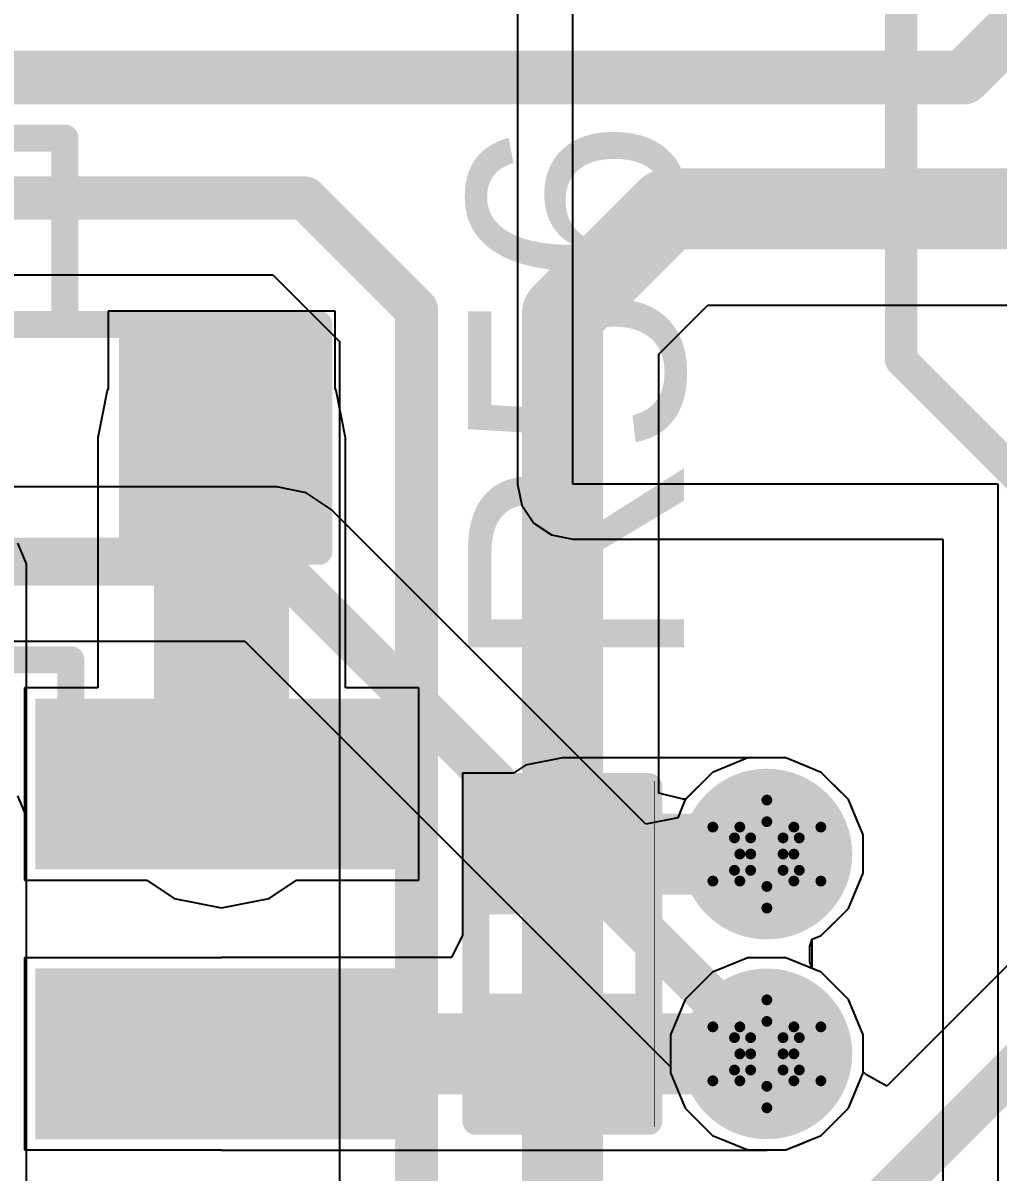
# Model space of a CAD drawing. Header units: inches. Extents: x -2.7 to 10.9, y -2.9 to 7.4.
# Drawn here: x 0.4344 to 0.6149, y -1.4264 to -1.2136 of the extents above; entities that cross this region are included whole.
import ezdxf

# ---------------------------------------------------------------- set-up
doc = ezdxf.new("R2010")
doc.units = ezdxf.units.IN
doc.header["$MEASUREMENT"] = 0
for name, color, linetype in [('Board Outline', 216, 'Continuous'), ('Bottom Layer', 5, 'Continuous'), ('Bottom Solder', 6, 'Continuous'), ('Drill Drawing', 1, 'Continuous'), ('Layer 2', 16, 'Continuous'), ('Layer 3', 76, 'Continuous'), ('Top Layer', 1, 'Continuous'), ('Top Overlay', 2, 'Continuous'), ('Top Paste', 8, 'Continuous'), ('Top Solder', 216, 'Continuous'), ('Via Holes', 16, 'Continuous')]:
    doc.layers.add(name, color=color, linetype=linetype)
doc.styles.add('Arial', font='', dxfattribs={"height": 0.2})
doc.styles.get('Arial').set_extended_font_data('Arial')

# ---------------------------------------------------------------- blocks, each defined once
blk = doc.blocks.new('VKMD1451K101MV_3')
at = {"layer": 'Top Overlay'}
for points in [[(-0.0238, -0.09803, 0.006, 0.006, 0), (-0.0238, -0.0308, 0.006, 0.006, 0)], [(-0.0238, -0.09803, 0.006, 0.006, 0), (0.04455, -0.16639, 0.006, 0.006, 0)]]:
    blk.add_lwpolyline(points, format="xyseb", dxfattribs=at)
blk.add_lwpolyline([(-0.02531, -0.09803, 0.003, 0.003, 1), (-0.0223, -0.09803, 0.003, 0.003, 1)], format="xyseb", close=True, dxfattribs=at)
blk.add_lwpolyline([(-0.02531, -0.09803, 0.003, 0.003, 1), (-0.0223, -0.09803, 0.003, 0.003, 1)], format="xyseb", close=True, dxfattribs=at)
blk = doc.blocks.new('8_SOIC_EP_117')
at = {"layer": 'Top Layer'}
for points in [[(-0.07579, 0.08681), (-0.07579, 0.06319), (-0.13681, 0.06319), (-0.13681, 0.08681)], [(0.13681, 0.08681), (0.13681, 0.06319), (0.07579, 0.06319), (0.07579, 0.08681)], [(0.05144, 0.06894), (0.05144, -0.06894), (-0.05144, -0.06894), (-0.05144, 0.06894)], [(-0.07579, 0.03681), (-0.07579, 0.01319), (-0.13681, 0.01319), (-0.13681, 0.03681)], [(0.13681, 0.03681), (0.13681, 0.01319), (0.07579, 0.01319), (0.07579, 0.03681)], [(-0.07579, -0.01319), (-0.07579, -0.03681), (-0.13681, -0.03681), (-0.13681, -0.01319)], [(0.13681, -0.01319), (0.13681, -0.03681), (0.07579, -0.03681), (0.07579, -0.01319)], [(-0.07579, -0.06319), (-0.07579, -0.08681), (-0.13681, -0.08681), (-0.13681, -0.06319)], [(0.13681, -0.06319), (0.13681, -0.08681), (0.07579, -0.08681), (0.07579, -0.06319)]]:
    blk.add_hatch(color=1, dxfattribs=at).paths.add_polyline_path(points)
at = {"layer": 'Top Overlay'}
blk.add_hatch(color=2, dxfattribs=at).paths.add_polyline_path([(-0.07211, 0.06194), (-0.05911, 0.06194), (-0.05911, 0.08794), (-0.07211, 0.08794)])
at = {"layer": 'Top Paste'}
for points in [[(-0.07579, 0.08681), (-0.07579, 0.06319), (-0.13681, 0.06319), (-0.13681, 0.08681)], [(0.13681, 0.08681), (0.13681, 0.06319), (0.07579, 0.06319), (0.07579, 0.08681)], [(0.05144, 0.06894), (0.05144, -0.06894), (-0.05144, -0.06894), (-0.05144, 0.06894)], [(-0.07579, 0.03681), (-0.07579, 0.01319), (-0.13681, 0.01319), (-0.13681, 0.03681)], [(0.13681, 0.03681), (0.13681, 0.01319), (0.07579, 0.01319), (0.07579, 0.03681)], [(-0.07579, -0.01319), (-0.07579, -0.03681), (-0.13681, -0.03681), (-0.13681, -0.01319)], [(0.13681, -0.01319), (0.13681, -0.03681), (0.07579, -0.03681), (0.07579, -0.01319)], [(-0.07579, -0.06319), (-0.07579, -0.08681), (-0.13681, -0.08681), (-0.13681, -0.06319)], [(0.13681, -0.06319), (0.13681, -0.08681), (0.07579, -0.08681), (0.07579, -0.06319)]]:
    blk.add_hatch(color=8, dxfattribs=at).paths.add_polyline_path(points)
at = {"layer": 'Top Solder'}
for points in [[(-0.07179, 0.09081), (-0.07179, 0.05919), (-0.14081, 0.05919), (-0.14081, 0.09081)], [(0.14081, 0.09081), (0.14081, 0.05919), (0.07179, 0.05919), (0.07179, 0.09081)], [(0.05544, 0.07294), (0.05544, -0.07294), (-0.05544, -0.07294), (-0.05544, 0.07294)], [(-0.07179, 0.04081), (-0.07179, 0.00919), (-0.14081, 0.00919), (-0.14081, 0.04081)], [(0.14081, 0.04081), (0.14081, 0.00919), (0.07179, 0.00919), (0.07179, 0.04081)], [(-0.07179, -0.00919), (-0.07179, -0.04081), (-0.14081, -0.04081), (-0.14081, -0.00919)], [(0.14081, -0.00919), (0.14081, -0.04081), (0.07179, -0.04081), (0.07179, -0.00919)], [(-0.07179, -0.05919), (-0.07179, -0.09081), (-0.14081, -0.09081), (-0.14081, -0.05919)], [(0.14081, -0.05919), (0.14081, -0.09081), (0.07179, -0.09081), (0.07179, -0.05919)]]:
    blk.add_hatch(color=216, dxfattribs=at).paths.add_polyline_path(points)
at = {"layer": 'Top Overlay'}
for points in [[(-0.07837, 0.091, 0.005, 0.005, 0), (-0.07837, 0.098, 0.005, 0.005, 0)], [(-0.07837, 0.098, 0.005, 0.005, 0), (0.07837, 0.098, 0.005, 0.005, 0)], [(0.07837, 0.091, 0.005, 0.005, 0), (0.07837, 0.098, 0.005, 0.005, 0)], [(-0.148, 0.08, 0.005, 0.005, 0), (-0.143, 0.075, 0.005, 0.005, 0)], [(-0.148, 0.07, 0.005, 0.005, 0), (-0.148, 0.08, 0.005, 0.005, 0)], [(-0.148, 0.07, 0.005, 0.005, 0), (-0.143, 0.075, 0.005, 0.005, 0)], [(-0.07837, -0.098, 0.005, 0.005, 0), (-0.07837, -0.091, 0.005, 0.005, 0)], [(0.07837, -0.098, 0.005, 0.005, 0), (0.07837, -0.091, 0.005, 0.005, 0)], [(-0.07837, -0.098, 0.005, 0.005, 0), (0.07837, -0.098, 0.005, 0.005, 0)]]:
    blk.add_lwpolyline(points, format="xyseb", dxfattribs=at)
for points in [[(-0.07962, 0.098, 0.0025, 0.0025, 1), (-0.07712, 0.098, 0.0025, 0.0025, 1)], [(-0.07962, 0.098, 0.0025, 0.0025, 1), (-0.07712, 0.098, 0.0025, 0.0025, 1)], [(0.07712, 0.098, 0.0025, 0.0025, 1), (0.07962, 0.098, 0.0025, 0.0025, 1)], [(0.07712, 0.098, 0.0025, 0.0025, 1), (0.07962, 0.098, 0.0025, 0.0025, 1)], [(-0.07962, 0.091, 0.0025, 0.0025, 1), (-0.07712, 0.091, 0.0025, 0.0025, 1)], [(0.07712, 0.091, 0.0025, 0.0025, 1), (0.07962, 0.091, 0.0025, 0.0025, 1)], [(-0.14925, 0.08, 0.0025, 0.0025, 1), (-0.14675, 0.08, 0.0025, 0.0025, 1)], [(-0.14925, 0.08, 0.0025, 0.0025, 1), (-0.14675, 0.08, 0.0025, 0.0025, 1)], [(-0.14425, 0.075, 0.0025, 0.0025, 1), (-0.14175, 0.075, 0.0025, 0.0025, 1)], [(-0.14425, 0.075, 0.0025, 0.0025, 1), (-0.14175, 0.075, 0.0025, 0.0025, 1)], [(-0.14925, 0.07, 0.0025, 0.0025, 1), (-0.14675, 0.07, 0.0025, 0.0025, 1)], [(-0.14925, 0.07, 0.0025, 0.0025, 1), (-0.14675, 0.07, 0.0025, 0.0025, 1)], [(-0.07962, -0.091, 0.0025, 0.0025, 1), (-0.07712, -0.091, 0.0025, 0.0025, 1)], [(0.07712, -0.091, 0.0025, 0.0025, 1), (0.07962, -0.091, 0.0025, 0.0025, 1)], [(-0.07962, -0.098, 0.0025, 0.0025, 1), (-0.07712, -0.098, 0.0025, 0.0025, 1)], [(-0.07962, -0.098, 0.0025, 0.0025, 1), (-0.07712, -0.098, 0.0025, 0.0025, 1)], [(0.07712, -0.098, 0.0025, 0.0025, 1), (0.07962, -0.098, 0.0025, 0.0025, 1)], [(0.07712, -0.098, 0.0025, 0.0025, 1), (0.07962, -0.098, 0.0025, 0.0025, 1)]]:
    blk.add_lwpolyline(points, format="xyseb", close=True, dxfattribs=at)
blk = doc.blocks.new('R___0603_159')
at = {"layer": 'Top Layer'}
for points in [[(-0.015, 0.0175), (-0.015, -0.0175), (-0.045, -0.0175), (-0.045, 0.0175)], [(0.045, 0.0175), (0.045, -0.0175), (0.015, -0.0175), (0.015, 0.0175)]]:
    blk.add_hatch(color=1, dxfattribs=at).paths.add_polyline_path(points)
at = {"layer": 'Top Paste'}
for points in [[(-0.015, 0.0175), (-0.015, -0.0175), (-0.045, -0.0175), (-0.045, 0.0175)], [(0.045, 0.0175), (0.045, -0.0175), (0.015, -0.0175), (0.015, 0.0175)]]:
    blk.add_hatch(color=8, dxfattribs=at).paths.add_polyline_path(points)
at = {"layer": 'Top Solder'}
for points in [[(-0.011, 0.0215), (-0.011, -0.0215), (-0.049, -0.0215), (-0.049, 0.0215)], [(0.049, 0.0215), (0.049, -0.0215), (0.011, -0.0215), (0.011, 0.0215)]]:
    blk.add_hatch(color=216, dxfattribs=at).paths.add_polyline_path(points)
at = {"layer": 'Top Overlay'}
for points in [[(-0.048, -0.021, 0.005, 0.005, 0), (-0.048, 0.021, 0.005, 0.005, 0)], [(-0.048, 0.021, 0.005, 0.005, 0), (0.048, 0.021, 0.005, 0.005, 0)], [(0.048, -0.021, 0.005, 0.005, 0), (0.048, 0.021, 0.005, 0.005, 0)], [(-0.048, -0.021, 0.005, 0.005, 0), (0.048, -0.021, 0.005, 0.005, 0)]]:
    blk.add_lwpolyline(points, format="xyseb", dxfattribs=at)
for points in [[(-0.04925, 0.021, 0.0025, 0.0025, 1), (-0.04675, 0.021, 0.0025, 0.0025, 1)], [(-0.04925, 0.021, 0.0025, 0.0025, 1), (-0.04675, 0.021, 0.0025, 0.0025, 1)], [(0.04675, 0.021, 0.0025, 0.0025, 1), (0.04925, 0.021, 0.0025, 0.0025, 1)], [(0.04675, 0.021, 0.0025, 0.0025, 1), (0.04925, 0.021, 0.0025, 0.0025, 1)], [(-0.04925, -0.021, 0.0025, 0.0025, 1), (-0.04675, -0.021, 0.0025, 0.0025, 1)], [(-0.04925, -0.021, 0.0025, 0.0025, 1), (-0.04675, -0.021, 0.0025, 0.0025, 1)], [(0.04675, -0.021, 0.0025, 0.0025, 1), (0.04925, -0.021, 0.0025, 0.0025, 1)], [(0.04675, -0.021, 0.0025, 0.0025, 1), (0.04925, -0.021, 0.0025, 0.0025, 1)]]:
    blk.add_lwpolyline(points, format="xyseb", close=True, dxfattribs=at)
blk = doc.blocks.new('R___0402_163')
at = {"layer": 'Top Layer'}
for points in [[(-0.0275, -0.0125), (-0.0275, 0.0125), (-0.0095, 0.0125), (-0.0095, -0.0125)], [(0.0095, -0.0125), (0.0095, 0.0125), (0.0275, 0.0125), (0.0275, -0.0125)]]:
    blk.add_hatch(color=1, dxfattribs=at).paths.add_polyline_path(points)
at = {"layer": 'Top Paste'}
for points in [[(-0.0275, -0.0125), (-0.0275, 0.0125), (-0.0095, 0.0125), (-0.0095, -0.0125)], [(0.0095, -0.0125), (0.0095, 0.0125), (0.0275, 0.0125), (0.0275, -0.0125)]]:
    blk.add_hatch(color=8, dxfattribs=at).paths.add_polyline_path(points)
at = {"layer": 'Top Solder'}
for points in [[(-0.02967, -0.01467), (-0.02967, 0.01467), (-0.00733, 0.01467), (-0.00733, -0.01467)], [(0.00733, -0.01467), (0.00733, 0.01467), (0.02967, 0.01467), (0.02967, -0.01467)]]:
    blk.add_hatch(color=216, dxfattribs=at).paths.add_polyline_path(points)
at = {"layer": 'Top Overlay'}
for points in [[(-0.031, 0.016, 0.005, 0.005, 0), (0.031, 0.016, 0.005, 0.005, 0)], [(-0.031, 0.016, 0.005, 0.005, 0), (-0.031, -0.016, 0.005, 0.005, 0)], [(0.031, 0.016, 0.005, 0.005, 0), (0.031, -0.016, 0.005, 0.005, 0)], [(-0.031, -0.016, 0.005, 0.005, 0), (0.031, -0.016, 0.005, 0.005, 0)], [(-0.032, -0.017, 0.000127, 0.000127, 0), (0.032, -0.017, 0.000127, 0.000127, 0)]]:
    blk.add_lwpolyline(points, format="xyseb", dxfattribs=at)
for points in [[(-0.03225, 0.016, 0.0025, 0.0025, 1), (-0.02975, 0.016, 0.0025, 0.0025, 1)], [(-0.03225, 0.016, 0.0025, 0.0025, 1), (-0.02975, 0.016, 0.0025, 0.0025, 1)], [(0.02975, 0.016, 0.0025, 0.0025, 1), (0.03225, 0.016, 0.0025, 0.0025, 1)], [(0.02975, 0.016, 0.0025, 0.0025, 1), (0.03225, 0.016, 0.0025, 0.0025, 1)], [(-0.03225, -0.016, 0.0025, 0.0025, 1), (-0.02975, -0.016, 0.0025, 0.0025, 1)], [(-0.03225, -0.016, 0.0025, 0.0025, 1), (-0.02975, -0.016, 0.0025, 0.0025, 1)], [(0.02975, -0.016, 0.0025, 0.0025, 1), (0.03225, -0.016, 0.0025, 0.0025, 1)], [(0.02975, -0.016, 0.0025, 0.0025, 1), (0.03225, -0.016, 0.0025, 0.0025, 1)], [(-0.03203, -0.017, 0.0000635, 0.0000635, 1), (-0.03197, -0.017, 0.0000635, 0.0000635, 1)], [(0.03197, -0.017, 0.0000635, 0.0000635, 1), (0.03203, -0.017, 0.0000635, 0.0000635, 1)]]:
    blk.add_lwpolyline(points, format="xyseb", close=True, dxfattribs=at)

msp = doc.modelspace()

# ---------------------------------------------------------------- hatches: boundary and pattern name
at = {"layer": 'Bottom Layer'}
h = msp.add_hatch(color=5, dxfattribs=at)
edge = h.paths.add_edge_path()
edge.add_arc((0.57211, -1.36753), 0.01181, 0, 360)
h = msp.add_hatch(color=5, dxfattribs=at)
edge = h.paths.add_edge_path()
edge.add_arc((0.57211, -1.40453), 0.01181, 0, 360)
at = {"layer": 'Bottom Solder'}
h = msp.add_hatch(color=6, dxfattribs=at)
edge = h.paths.add_edge_path()
edge.add_arc((0.57211, -1.36753), 0.01581, 0, 360)
h = msp.add_hatch(color=6, dxfattribs=at)
edge = h.paths.add_edge_path()
edge.add_arc((0.57211, -1.40453), 0.01581, 0, 360)
at = {"layer": 'Layer 2'}
h = msp.add_hatch(color=16, dxfattribs=at)
edge = h.paths.add_edge_path()
edge.add_arc((0.57211, -1.36753), 0.01181, 0, 360)
h = msp.add_hatch(color=16, dxfattribs=at)
edge = h.paths.add_edge_path()
edge.add_arc((0.57211, -1.40453), 0.01181, 0, 360)
at = {"layer": 'Layer 3'}
h = msp.add_hatch(color=76, dxfattribs=at)
edge = h.paths.add_edge_path()
edge.add_arc((0.57211, -1.36753), 0.01181, 0, 360)
h = msp.add_hatch(color=76, dxfattribs=at)
edge = h.paths.add_edge_path()
edge.add_arc((0.57211, -1.40453), 0.01181, 0, 360)
at = {"layer": 'Top Layer'}
h = msp.add_hatch(color=1, dxfattribs=at)
edge = h.paths.add_edge_path()
edge.add_arc((0.57211, -1.36753), 0.01181, 0, 360)
h = msp.add_hatch(color=1, dxfattribs=at)
edge = h.paths.add_edge_path()
edge.add_arc((0.57211, -1.40453), 0.01181, 0, 360)
at = {"layer": 'Top Solder'}
h = msp.add_hatch(color=216, dxfattribs=at)
edge = h.paths.add_edge_path()
edge.add_arc((0.57211, -1.36753), 0.01581, 0, 360)
h = msp.add_hatch(color=216, dxfattribs=at)
edge = h.paths.add_edge_path()
edge.add_arc((0.57211, -1.40453), 0.01581, 0, 360)
at = {"layer": 'Via Holes'}
h = msp.add_hatch(color=7, dxfattribs=at)
edge = h.paths.add_edge_path()
edge.add_arc((0.57211, -1.36753), 0.00591, 0, 360)
h = msp.add_hatch(color=7, dxfattribs=at)
edge = h.paths.add_edge_path()
edge.add_arc((0.57211, -1.40453), 0.00591, 0, 360)

# ---------------------------------------------------------------- linework, layer by layer
at = {"layer": 'Board Outline'}
msp.add_lwpolyline([(2.84412, -0.24125, 0.005, 0.005, -0.741893), (-2.49969, -1.37795, 0.005, 0.005, 0)], format="xyseb", dxfattribs=at)
at = {"layer": 'Bottom Layer'}
for p, q in [((-0.47209, -1.26027), (0.48064, -1.26027)), ((0.48064, -1.26027), (0.49296, -1.2726)), ((0.55209, -1.27496), (0.56121, -1.26584)), ((0.56121, -1.26584), (0.624, -1.26584)), ((0.49296, -1.2726), (0.49296, -1.4686)), ((0.55209, -1.35623), (0.55209, -1.27496)), ((0.435, -1.31379), (0.43341, -1.30997)), ((0.435, -1.474), (0.435, -1.31379)), ((0.66564, -1.33919), (0.59432, -1.41051)), ((0.56856, -1.34972), (0.56202, -1.35243)), ((0.57565, -1.34972), (0.56856, -1.34972)), ((0.58219, -1.35243), (0.57565, -1.34972)), ((0.56202, -1.35243), (0.55709, -1.35735)), ((0.5872, -1.35744), (0.58219, -1.35243)), ((0.5566, -1.35734), (0.55209, -1.35623)), ((0.55709, -1.35735), (0.5566, -1.35734)), ((0.58992, -1.36399), (0.5872, -1.35744)), ((0.58992, -1.37107), (0.58992, -1.36399)), ((0.5872, -1.37762), (0.58992, -1.37107)), ((0.58219, -1.38263), (0.5872, -1.37762)), ((0.58052, -1.38332), (0.58219, -1.38263)), ((0.58052, -1.38874), (0.58052, -1.38332)), ((0.58219, -1.38943), (0.58052, -1.38874)), ((0.5872, -1.39444), (0.58219, -1.38943)), ((0.58992, -1.40099), (0.5872, -1.39444)), ((0.58992, -1.40784), (0.58992, -1.40099)), ((0.59056, -1.40843), (0.58992, -1.40784)), ((0.59432, -1.41051), (0.59056, -1.40843))]:
    msp.add_line(p, q, dxfattribs=at)
for points in [[(0.60849, -1.22369, 0.01, 0.01, 0), (0.65365, -1.17853, 0.01, 0.01, 0)], [(-0.65402, -1.22369, 0.01, 0.01, 0), (0.60849, -1.22369, 0.01, 0.01, 0)], [(0.53425, -1.26757, 0.015, 0.015, 0), (0.55382, -1.248, 0.015, 0.015, 0)], [(0.55382, -1.248, 0.015, 0.015, 0), (0.624, -1.248, 0.015, 0.015, 0)], [(-0.478, -1.246, 0.008, 0.008, 0), (0.48655, -1.246, 0.008, 0.008, 0)], [(0.48655, -1.246, 0.008, 0.008, 0), (0.50723, -1.26669, 0.008, 0.008, 0)], [(0.53425, -1.45453, 0.015, 0.015, 0), (0.53425, -1.26757, 0.015, 0.015, 0)], [(0.50723, -1.4686, 0.008, 0.008, 0), (0.50723, -1.26669, 0.008, 0.008, 0)], [(0.54461, -1.48041, 0.008, 0.008, 0), (0.67574, -1.34928, 0.008, 0.008, 0)]]:
    msp.add_lwpolyline(points, format="xyseb", dxfattribs=at)
for points in [[(0.60599, -1.22369, 0.005, 0.005, 1), (0.61099, -1.22369, 0.005, 0.005, 1)], [(0.60599, -1.22369, 0.005, 0.005, 1), (0.61099, -1.22369, 0.005, 0.005, 1)], [(0.55007, -1.248, 0.0075, 0.0075, 1), (0.55757, -1.248, 0.0075, 0.0075, 1)], [(0.55007, -1.248, 0.0075, 0.0075, 1), (0.55757, -1.248, 0.0075, 0.0075, 1)], [(0.48455, -1.246, 0.004, 0.004, 1), (0.48855, -1.246, 0.004, 0.004, 1)], [(0.48455, -1.246, 0.004, 0.004, 1), (0.48855, -1.246, 0.004, 0.004, 1)], [(0.5305, -1.26757, 0.0075, 0.0075, 1), (0.538, -1.26757, 0.0075, 0.0075, 1)], [(0.5305, -1.26757, 0.0075, 0.0075, 1), (0.538, -1.26757, 0.0075, 0.0075, 1)], [(0.50523, -1.26669, 0.004, 0.004, 1), (0.50923, -1.26669, 0.004, 0.004, 1)], [(0.50523, -1.26669, 0.004, 0.004, 1), (0.50923, -1.26669, 0.004, 0.004, 1)]]:
    msp.add_lwpolyline(points, format="xyseb", close=True, dxfattribs=at)
at = {"layer": 'Drill Drawing'}
for points in [[(0.56711, -1.36253, 0.002, 0.002, 0), (0.57211, -1.35753, 0.002, 0.002, 0)], [(0.57211, -1.35753, 0.002, 0.002, 0), (0.57711, -1.36253, 0.002, 0.002, 0)], [(0.56211, -1.36253, 0.002, 0.002, 0), (0.56711, -1.36753, 0.002, 0.002, 0)], [(0.56211, -1.36253, 0.002, 0.002, 0), (0.56711, -1.36253, 0.002, 0.002, 0)], [(0.56911, -1.36453, 0.002, 0.002, 0), (0.57211, -1.36153, 0.002, 0.002, 0)], [(0.57211, -1.36153, 0.002, 0.002, 0), (0.57511, -1.36453, 0.002, 0.002, 0)], [(0.57711, -1.36253, 0.002, 0.002, 0), (0.58211, -1.36253, 0.002, 0.002, 0)], [(0.57711, -1.36753, 0.002, 0.002, 0), (0.58211, -1.36253, 0.002, 0.002, 0)], [(0.56611, -1.36453, 0.002, 0.002, 0), (0.56911, -1.36753, 0.002, 0.002, 0)], [(0.56611, -1.36453, 0.002, 0.002, 0), (0.56911, -1.36453, 0.002, 0.002, 0)], [(0.57511, -1.36453, 0.002, 0.002, 0), (0.57811, -1.36453, 0.002, 0.002, 0)], [(0.57511, -1.36753, 0.002, 0.002, 0), (0.57811, -1.36453, 0.002, 0.002, 0)], [(0.56211, -1.37253, 0.002, 0.002, 0), (0.56711, -1.36753, 0.002, 0.002, 0)], [(0.56611, -1.37053, 0.002, 0.002, 0), (0.56911, -1.36753, 0.002, 0.002, 0)], [(0.57511, -1.36753, 0.002, 0.002, 0), (0.57811, -1.37053, 0.002, 0.002, 0)], [(0.57711, -1.36753, 0.002, 0.002, 0), (0.58211, -1.37253, 0.002, 0.002, 0)], [(0.56611, -1.37053, 0.002, 0.002, 0), (0.56911, -1.37053, 0.002, 0.002, 0)], [(0.56911, -1.37053, 0.002, 0.002, 0), (0.57211, -1.37353, 0.002, 0.002, 0)], [(0.57211, -1.37353, 0.002, 0.002, 0), (0.57511, -1.37053, 0.002, 0.002, 0)], [(0.57511, -1.37053, 0.002, 0.002, 0), (0.57811, -1.37053, 0.002, 0.002, 0)], [(0.56211, -1.37253, 0.002, 0.002, 0), (0.56711, -1.37253, 0.002, 0.002, 0)], [(0.56711, -1.37253, 0.002, 0.002, 0), (0.57211, -1.37753, 0.002, 0.002, 0)], [(0.57211, -1.37753, 0.002, 0.002, 0), (0.57711, -1.37253, 0.002, 0.002, 0)], [(0.57711, -1.37253, 0.002, 0.002, 0), (0.58211, -1.37253, 0.002, 0.002, 0)], [(0.56711, -1.39953, 0.002, 0.002, 0), (0.57211, -1.39453, 0.002, 0.002, 0)], [(0.57211, -1.39453, 0.002, 0.002, 0), (0.57711, -1.39953, 0.002, 0.002, 0)], [(0.56911, -1.40153, 0.002, 0.002, 0), (0.57211, -1.39853, 0.002, 0.002, 0)], [(0.57211, -1.39853, 0.002, 0.002, 0), (0.57511, -1.40153, 0.002, 0.002, 0)], [(0.56211, -1.39953, 0.002, 0.002, 0), (0.56711, -1.40453, 0.002, 0.002, 0)], [(0.56211, -1.39953, 0.002, 0.002, 0), (0.56711, -1.39953, 0.002, 0.002, 0)], [(0.57711, -1.39953, 0.002, 0.002, 0), (0.58211, -1.39953, 0.002, 0.002, 0)], [(0.57711, -1.40453, 0.002, 0.002, 0), (0.58211, -1.39953, 0.002, 0.002, 0)], [(0.56611, -1.40153, 0.002, 0.002, 0), (0.56911, -1.40453, 0.002, 0.002, 0)], [(0.56611, -1.40153, 0.002, 0.002, 0), (0.56911, -1.40153, 0.002, 0.002, 0)], [(0.57511, -1.40153, 0.002, 0.002, 0), (0.57811, -1.40153, 0.002, 0.002, 0)], [(0.57511, -1.40453, 0.002, 0.002, 0), (0.57811, -1.40153, 0.002, 0.002, 0)], [(0.56211, -1.40953, 0.002, 0.002, 0), (0.56711, -1.40453, 0.002, 0.002, 0)], [(0.56611, -1.40753, 0.002, 0.002, 0), (0.56911, -1.40453, 0.002, 0.002, 0)], [(0.57511, -1.40453, 0.002, 0.002, 0), (0.57811, -1.40753, 0.002, 0.002, 0)], [(0.57711, -1.40453, 0.002, 0.002, 0), (0.58211, -1.40953, 0.002, 0.002, 0)], [(0.56611, -1.40753, 0.002, 0.002, 0), (0.56911, -1.40753, 0.002, 0.002, 0)], [(0.56911, -1.40753, 0.002, 0.002, 0), (0.57211, -1.41053, 0.002, 0.002, 0)], [(0.57211, -1.41053, 0.002, 0.002, 0), (0.57511, -1.40753, 0.002, 0.002, 0)], [(0.57511, -1.40753, 0.002, 0.002, 0), (0.57811, -1.40753, 0.002, 0.002, 0)], [(0.56211, -1.40953, 0.002, 0.002, 0), (0.56711, -1.40953, 0.002, 0.002, 0)], [(0.56711, -1.40953, 0.002, 0.002, 0), (0.57211, -1.41453, 0.002, 0.002, 0)], [(0.57211, -1.41453, 0.002, 0.002, 0), (0.57711, -1.40953, 0.002, 0.002, 0)], [(0.57711, -1.40953, 0.002, 0.002, 0), (0.58211, -1.40953, 0.002, 0.002, 0)]]:
    msp.add_lwpolyline(points, format="xyseb", dxfattribs=at)
for points in [[(0.57161, -1.35753, 0.001, 0.001, 1), (0.57261, -1.35753, 0.001, 0.001, 1)], [(0.57161, -1.35753, 0.001, 0.001, 1), (0.57261, -1.35753, 0.001, 0.001, 1)], [(0.56161, -1.36253, 0.001, 0.001, 1), (0.56261, -1.36253, 0.001, 0.001, 1)], [(0.56161, -1.36253, 0.001, 0.001, 1), (0.56261, -1.36253, 0.001, 0.001, 1)], [(0.56661, -1.36253, 0.001, 0.001, 1), (0.56761, -1.36253, 0.001, 0.001, 1)], [(0.56661, -1.36253, 0.001, 0.001, 1), (0.56761, -1.36253, 0.001, 0.001, 1)], [(0.57161, -1.36153, 0.001, 0.001, 1), (0.57261, -1.36153, 0.001, 0.001, 1)], [(0.57161, -1.36153, 0.001, 0.001, 1), (0.57261, -1.36153, 0.001, 0.001, 1)], [(0.57661, -1.36253, 0.001, 0.001, 1), (0.57761, -1.36253, 0.001, 0.001, 1)], [(0.57661, -1.36253, 0.001, 0.001, 1), (0.57761, -1.36253, 0.001, 0.001, 1)], [(0.58161, -1.36253, 0.001, 0.001, 1), (0.58261, -1.36253, 0.001, 0.001, 1)], [(0.58161, -1.36253, 0.001, 0.001, 1), (0.58261, -1.36253, 0.001, 0.001, 1)], [(0.56561, -1.36453, 0.001, 0.001, 1), (0.56661, -1.36453, 0.001, 0.001, 1)], [(0.56561, -1.36453, 0.001, 0.001, 1), (0.56661, -1.36453, 0.001, 0.001, 1)], [(0.56861, -1.36453, 0.001, 0.001, 1), (0.56961, -1.36453, 0.001, 0.001, 1)], [(0.56861, -1.36453, 0.001, 0.001, 1), (0.56961, -1.36453, 0.001, 0.001, 1)], [(0.57461, -1.36453, 0.001, 0.001, 1), (0.57561, -1.36453, 0.001, 0.001, 1)], [(0.57461, -1.36453, 0.001, 0.001, 1), (0.57561, -1.36453, 0.001, 0.001, 1)], [(0.57761, -1.36453, 0.001, 0.001, 1), (0.57861, -1.36453, 0.001, 0.001, 1)], [(0.57761, -1.36453, 0.001, 0.001, 1), (0.57861, -1.36453, 0.001, 0.001, 1)], [(0.56661, -1.36753, 0.001, 0.001, 1), (0.56761, -1.36753, 0.001, 0.001, 1)], [(0.56661, -1.36753, 0.001, 0.001, 1), (0.56761, -1.36753, 0.001, 0.001, 1)], [(0.56861, -1.36753, 0.001, 0.001, 1), (0.56961, -1.36753, 0.001, 0.001, 1)], [(0.56861, -1.36753, 0.001, 0.001, 1), (0.56961, -1.36753, 0.001, 0.001, 1)], [(0.57461, -1.36753, 0.001, 0.001, 1), (0.57561, -1.36753, 0.001, 0.001, 1)], [(0.57461, -1.36753, 0.001, 0.001, 1), (0.57561, -1.36753, 0.001, 0.001, 1)], [(0.57661, -1.36753, 0.001, 0.001, 1), (0.57761, -1.36753, 0.001, 0.001, 1)], [(0.57661, -1.36753, 0.001, 0.001, 1), (0.57761, -1.36753, 0.001, 0.001, 1)], [(0.56561, -1.37053, 0.001, 0.001, 1), (0.56661, -1.37053, 0.001, 0.001, 1)], [(0.56561, -1.37053, 0.001, 0.001, 1), (0.56661, -1.37053, 0.001, 0.001, 1)], [(0.56861, -1.37053, 0.001, 0.001, 1), (0.56961, -1.37053, 0.001, 0.001, 1)], [(0.56861, -1.37053, 0.001, 0.001, 1), (0.56961, -1.37053, 0.001, 0.001, 1)], [(0.57461, -1.37053, 0.001, 0.001, 1), (0.57561, -1.37053, 0.001, 0.001, 1)], [(0.57461, -1.37053, 0.001, 0.001, 1), (0.57561, -1.37053, 0.001, 0.001, 1)], [(0.57761, -1.37053, 0.001, 0.001, 1), (0.57861, -1.37053, 0.001, 0.001, 1)], [(0.57761, -1.37053, 0.001, 0.001, 1), (0.57861, -1.37053, 0.001, 0.001, 1)], [(0.56161, -1.37253, 0.001, 0.001, 1), (0.56261, -1.37253, 0.001, 0.001, 1)], [(0.56161, -1.37253, 0.001, 0.001, 1), (0.56261, -1.37253, 0.001, 0.001, 1)], [(0.56661, -1.37253, 0.001, 0.001, 1), (0.56761, -1.37253, 0.001, 0.001, 1)], [(0.56661, -1.37253, 0.001, 0.001, 1), (0.56761, -1.37253, 0.001, 0.001, 1)], [(0.57161, -1.37353, 0.001, 0.001, 1), (0.57261, -1.37353, 0.001, 0.001, 1)], [(0.57161, -1.37353, 0.001, 0.001, 1), (0.57261, -1.37353, 0.001, 0.001, 1)], [(0.57661, -1.37253, 0.001, 0.001, 1), (0.57761, -1.37253, 0.001, 0.001, 1)], [(0.57661, -1.37253, 0.001, 0.001, 1), (0.57761, -1.37253, 0.001, 0.001, 1)], [(0.58161, -1.37253, 0.001, 0.001, 1), (0.58261, -1.37253, 0.001, 0.001, 1)], [(0.58161, -1.37253, 0.001, 0.001, 1), (0.58261, -1.37253, 0.001, 0.001, 1)], [(0.57161, -1.37753, 0.001, 0.001, 1), (0.57261, -1.37753, 0.001, 0.001, 1)], [(0.57161, -1.37753, 0.001, 0.001, 1), (0.57261, -1.37753, 0.001, 0.001, 1)], [(0.57161, -1.39453, 0.001, 0.001, 1), (0.57261, -1.39453, 0.001, 0.001, 1)], [(0.57161, -1.39453, 0.001, 0.001, 1), (0.57261, -1.39453, 0.001, 0.001, 1)], [(0.57161, -1.39853, 0.001, 0.001, 1), (0.57261, -1.39853, 0.001, 0.001, 1)], [(0.57161, -1.39853, 0.001, 0.001, 1), (0.57261, -1.39853, 0.001, 0.001, 1)], [(0.56161, -1.39953, 0.001, 0.001, 1), (0.56261, -1.39953, 0.001, 0.001, 1)], [(0.56161, -1.39953, 0.001, 0.001, 1), (0.56261, -1.39953, 0.001, 0.001, 1)], [(0.56661, -1.39953, 0.001, 0.001, 1), (0.56761, -1.39953, 0.001, 0.001, 1)], [(0.56661, -1.39953, 0.001, 0.001, 1), (0.56761, -1.39953, 0.001, 0.001, 1)], [(0.57661, -1.39953, 0.001, 0.001, 1), (0.57761, -1.39953, 0.001, 0.001, 1)], [(0.57661, -1.39953, 0.001, 0.001, 1), (0.57761, -1.39953, 0.001, 0.001, 1)], [(0.58161, -1.39953, 0.001, 0.001, 1), (0.58261, -1.39953, 0.001, 0.001, 1)], [(0.58161, -1.39953, 0.001, 0.001, 1), (0.58261, -1.39953, 0.001, 0.001, 1)], [(0.56561, -1.40153, 0.001, 0.001, 1), (0.56661, -1.40153, 0.001, 0.001, 1)], [(0.56561, -1.40153, 0.001, 0.001, 1), (0.56661, -1.40153, 0.001, 0.001, 1)], [(0.56861, -1.40153, 0.001, 0.001, 1), (0.56961, -1.40153, 0.001, 0.001, 1)], [(0.56861, -1.40153, 0.001, 0.001, 1), (0.56961, -1.40153, 0.001, 0.001, 1)], [(0.57461, -1.40153, 0.001, 0.001, 1), (0.57561, -1.40153, 0.001, 0.001, 1)], [(0.57461, -1.40153, 0.001, 0.001, 1), (0.57561, -1.40153, 0.001, 0.001, 1)], [(0.57761, -1.40153, 0.001, 0.001, 1), (0.57861, -1.40153, 0.001, 0.001, 1)], [(0.57761, -1.40153, 0.001, 0.001, 1), (0.57861, -1.40153, 0.001, 0.001, 1)], [(0.56661, -1.40453, 0.001, 0.001, 1), (0.56761, -1.40453, 0.001, 0.001, 1)], [(0.56661, -1.40453, 0.001, 0.001, 1), (0.56761, -1.40453, 0.001, 0.001, 1)], [(0.56861, -1.40453, 0.001, 0.001, 1), (0.56961, -1.40453, 0.001, 0.001, 1)], [(0.56861, -1.40453, 0.001, 0.001, 1), (0.56961, -1.40453, 0.001, 0.001, 1)], [(0.57461, -1.40453, 0.001, 0.001, 1), (0.57561, -1.40453, 0.001, 0.001, 1)], [(0.57461, -1.40453, 0.001, 0.001, 1), (0.57561, -1.40453, 0.001, 0.001, 1)], [(0.57661, -1.40453, 0.001, 0.001, 1), (0.57761, -1.40453, 0.001, 0.001, 1)], [(0.57661, -1.40453, 0.001, 0.001, 1), (0.57761, -1.40453, 0.001, 0.001, 1)], [(0.56561, -1.40753, 0.001, 0.001, 1), (0.56661, -1.40753, 0.001, 0.001, 1)], [(0.56561, -1.40753, 0.001, 0.001, 1), (0.56661, -1.40753, 0.001, 0.001, 1)], [(0.56861, -1.40753, 0.001, 0.001, 1), (0.56961, -1.40753, 0.001, 0.001, 1)], [(0.56861, -1.40753, 0.001, 0.001, 1), (0.56961, -1.40753, 0.001, 0.001, 1)], [(0.57461, -1.40753, 0.001, 0.001, 1), (0.57561, -1.40753, 0.001, 0.001, 1)], [(0.57461, -1.40753, 0.001, 0.001, 1), (0.57561, -1.40753, 0.001, 0.001, 1)], [(0.57761, -1.40753, 0.001, 0.001, 1), (0.57861, -1.40753, 0.001, 0.001, 1)], [(0.57761, -1.40753, 0.001, 0.001, 1), (0.57861, -1.40753, 0.001, 0.001, 1)], [(0.56161, -1.40953, 0.001, 0.001, 1), (0.56261, -1.40953, 0.001, 0.001, 1)], [(0.56161, -1.40953, 0.001, 0.001, 1), (0.56261, -1.40953, 0.001, 0.001, 1)], [(0.56661, -1.40953, 0.001, 0.001, 1), (0.56761, -1.40953, 0.001, 0.001, 1)], [(0.56661, -1.40953, 0.001, 0.001, 1), (0.56761, -1.40953, 0.001, 0.001, 1)], [(0.57661, -1.40953, 0.001, 0.001, 1), (0.57761, -1.40953, 0.001, 0.001, 1)], [(0.57661, -1.40953, 0.001, 0.001, 1), (0.57761, -1.40953, 0.001, 0.001, 1)], [(0.58161, -1.40953, 0.001, 0.001, 1), (0.58261, -1.40953, 0.001, 0.001, 1)], [(0.58161, -1.40953, 0.001, 0.001, 1), (0.58261, -1.40953, 0.001, 0.001, 1)], [(0.57161, -1.41053, 0.001, 0.001, 1), (0.57261, -1.41053, 0.001, 0.001, 1)], [(0.57161, -1.41053, 0.001, 0.001, 1), (0.57261, -1.41053, 0.001, 0.001, 1)], [(0.57161, -1.41453, 0.001, 0.001, 1), (0.57261, -1.41453, 0.001, 0.001, 1)], [(0.57161, -1.41453, 0.001, 0.001, 1), (0.57261, -1.41453, 0.001, 0.001, 1)]]:
    msp.add_lwpolyline(points, format="xyseb", close=True, dxfattribs=at)
at = {"layer": 'Layer 2'}
for p, q in [((0.48137, -1.29952), (-0.27179, -1.29952)), ((0.48683, -1.30061), (0.48137, -1.29952)), ((0.48137, -1.29952), (0.48137, -1.29952)), ((0.49146, -1.3037), (0.48683, -1.30061)), ((0.54972, -1.36196), (0.49146, -1.3037)), ((0.41436, -1.32807), (0.47546, -1.32807)), ((0.47546, -1.32807), (0.55429, -1.40691)), ((0.56856, -1.34972), (0.56202, -1.35243)), ((0.57565, -1.34972), (0.56856, -1.34972)), ((0.58219, -1.35243), (0.57565, -1.34972)), ((0.56202, -1.35243), (0.55701, -1.35744)), ((0.5872, -1.35744), (0.58219, -1.35243)), ((0.55701, -1.35744), (0.55562, -1.36079)), ((0.58992, -1.36399), (0.5872, -1.35744)), ((0.55562, -1.36079), (0.54972, -1.36196)), ((0.58992, -1.37107), (0.58992, -1.36399)), ((0.5872, -1.37762), (0.58992, -1.37107)), ((0.58219, -1.38263), (0.5872, -1.37762)), ((0.58052, -1.38332), (0.58219, -1.38263)), ((0.58052, -1.38874), (0.58052, -1.38332)), ((0.58219, -1.38943), (0.58052, -1.38874)), ((0.5872, -1.39444), (0.58219, -1.38943)), ((0.58992, -1.40099), (0.5872, -1.39444)), ((0.58992, -1.40807), (0.58992, -1.40099)), ((0.55429, -1.40691), (0.55429, -1.40807)), ((0.55429, -1.40807), (0.55701, -1.41462)), ((0.5872, -1.41462), (0.58992, -1.40807)), ((0.55701, -1.41462), (0.56202, -1.41963)), ((0.58219, -1.41963), (0.5872, -1.41462)), ((0.56202, -1.41963), (0.56856, -1.42234)), ((0.57565, -1.42234), (0.58219, -1.41963)), ((0.56856, -1.42234), (0.57565, -1.42234))]:
    msp.add_line(p, q, dxfattribs=at)
for points in [[(-0.27179, -1.31379, 0.008, 0.008, 0), (0.48137, -1.31379, 0.008, 0.008, 0)], [(0.48137, -1.31379, 0.008, 0.008, 0), (0.57211, -1.40453, 0.008, 0.008, 0)]]:
    msp.add_lwpolyline(points, format="xyseb", dxfattribs=at)
for points in [[(0.47937, -1.31379, 0.004, 0.004, 1), (0.48337, -1.31379, 0.004, 0.004, 1)], [(0.47937, -1.31379, 0.004, 0.004, 1), (0.48337, -1.31379, 0.004, 0.004, 1)], [(0.57011, -1.40453, 0.004, 0.004, 1), (0.57411, -1.40453, 0.004, 0.004, 1)]]:
    msp.add_lwpolyline(points, format="xyseb", close=True, dxfattribs=at)
at = {"layer": 'Layer 3'}
for p, q in [((0.435, -1.36059), (0.43341, -1.35677)), ((0.435, -1.4822), (0.435, -1.36059)), ((0.56856, -1.38672), (0.56202, -1.38943)), ((0.57565, -1.38672), (0.56856, -1.38672)), ((0.58219, -1.38943), (0.57565, -1.38672)), ((0.56202, -1.38943), (0.55701, -1.39444)), ((0.5872, -1.39444), (0.58219, -1.38943)), ((0.55701, -1.39444), (0.55429, -1.40099)), ((0.58992, -1.40099), (0.5872, -1.39444)), ((0.55429, -1.40099), (0.55429, -1.40807)), ((0.58992, -1.40807), (0.58992, -1.40099)), ((0.55429, -1.40807), (0.55701, -1.41462)), ((0.5872, -1.41462), (0.58992, -1.40807)), ((0.55701, -1.41462), (0.56202, -1.41963)), ((0.58219, -1.41963), (0.5872, -1.41462)), ((0.56202, -1.41963), (0.56856, -1.42234)), ((0.57565, -1.42234), (0.58219, -1.41963)), ((0.56856, -1.42234), (0.57565, -1.42234))]:
    msp.add_line(p, q, dxfattribs=at)
at = {"layer": 'Top Layer'}
for p, q in [((0.52596, -1.11), (0.52596, -1.299)), ((0.53616, -1.299), (0.53616, -1.11)), ((0.49216, -1.26695), (0.45016, -1.26695)), ((0.45016, -1.26695), (0.45016, -1.28138)), ((0.49216, -1.28138), (0.49216, -1.26695)), ((0.44997, -1.28167), (0.44822, -1.29045)), ((0.45016, -1.28138), (0.44997, -1.28167)), ((0.49236, -1.28167), (0.49216, -1.28138)), ((0.4941, -1.29045), (0.49236, -1.28167)), ((0.44822, -1.29045), (0.44822, -1.33672)), ((0.4941, -1.33672), (0.4941, -1.29045)), ((0.52596, -1.299), (0.52674, -1.3029)), ((0.61491, -1.299), (0.53616, -1.299)), ((0.61491, -1.46309), (0.61491, -1.299)), ((0.52674, -1.3029), (0.52895, -1.30621)), ((0.52895, -1.30621), (0.53226, -1.30842)), ((0.53226, -1.30842), (0.53616, -1.3092)), ((0.53616, -1.3092), (0.60471, -1.3092)), ((0.60471, -1.3092), (0.60471, -1.45887)), ((0.44822, -1.33672), (0.43465, -1.33672)), ((0.43465, -1.33672), (0.43465, -1.37234)), ((0.50767, -1.33672), (0.4941, -1.33672)), ((0.50767, -1.37234), (0.50767, -1.33672)), ((0.52743, -1.35105), (0.5252, -1.35253)), ((0.53425, -1.34969), (0.52743, -1.35105)), ((0.57211, -1.34969), (0.53425, -1.34969)), ((0.57227, -1.34972), (0.57211, -1.34969)), ((0.57565, -1.34972), (0.57227, -1.34972)), ((0.57877, -1.35101), (0.57565, -1.34972)), ((0.57893, -1.35105), (0.57877, -1.35101)), ((0.57907, -1.35114), (0.57893, -1.35105)), ((0.58219, -1.35243), (0.57907, -1.35114)), ((0.5252, -1.35253), (0.51575, -1.35253)), ((0.51575, -1.35253), (0.51575, -1.38169)), ((0.58459, -1.35482), (0.58219, -1.35243)), ((0.58472, -1.35491), (0.58459, -1.35482)), ((0.58481, -1.35505), (0.58472, -1.35491)), ((0.5872, -1.35744), (0.58481, -1.35505)), ((0.5885, -1.36057), (0.5872, -1.35744)), ((0.58859, -1.3607), (0.5885, -1.36057)), ((0.58862, -1.36086), (0.58859, -1.3607)), ((0.58992, -1.36399), (0.58862, -1.36086)), ((0.58992, -1.36737), (0.58992, -1.36399)), ((0.58995, -1.36753), (0.58992, -1.36737)), ((0.58992, -1.36769), (0.58995, -1.36753)), ((0.58992, -1.37107), (0.58992, -1.36769)), ((0.43465, -1.37234), (0.45732, -1.37234)), ((0.45732, -1.37234), (0.46238, -1.37573)), ((0.47994, -1.37573), (0.48501, -1.37234)), ((0.48501, -1.37234), (0.50767, -1.37234)), ((0.58862, -1.3742), (0.58992, -1.37107)), ((0.5872, -1.37762), (0.5885, -1.37449)), ((0.5885, -1.37449), (0.58859, -1.37436)), ((0.58859, -1.37436), (0.58862, -1.3742)), ((0.46238, -1.37573), (0.47116, -1.37747)), ((0.47116, -1.37747), (0.47994, -1.37573)), ((0.58481, -1.38001), (0.5872, -1.37762)), ((0.58219, -1.38263), (0.58459, -1.38024)), ((0.58459, -1.38024), (0.58472, -1.38015)), ((0.58472, -1.38015), (0.58481, -1.38001)), ((0.51575, -1.38253), (0.51372, -1.38669)), ((0.51575, -1.38169), (0.51575, -1.38253)), ((0.58005, -1.38457), (0.58052, -1.38332)), ((0.58052, -1.38332), (0.58219, -1.38263)), ((0.58005, -1.38749), (0.58005, -1.38457)), ((0.471, -1.38672), (0.43465, -1.38672)), ((0.43465, -1.38672), (0.43465, -1.42234)), ((0.47116, -1.38669), (0.471, -1.38672)), ((0.51372, -1.38669), (0.47116, -1.38669)), ((0.58052, -1.38874), (0.58005, -1.38749)), ((0.58219, -1.38943), (0.58052, -1.38874)), ((0.58459, -1.39182), (0.58219, -1.38943)), ((0.58472, -1.39191), (0.58459, -1.39182)), ((0.58481, -1.39205), (0.58472, -1.39191)), ((0.5872, -1.39444), (0.58481, -1.39205)), ((0.5885, -1.39757), (0.5872, -1.39444)), ((0.58859, -1.3977), (0.5885, -1.39757)), ((0.58862, -1.39786), (0.58859, -1.3977)), ((0.58992, -1.40099), (0.58862, -1.39786)), ((0.58992, -1.40437), (0.58992, -1.40099)), ((0.58995, -1.40453), (0.58992, -1.40437)), ((0.58992, -1.40469), (0.58995, -1.40453)), ((0.58992, -1.40807), (0.58992, -1.40469)), ((0.58862, -1.4112), (0.58992, -1.40807)), ((0.5872, -1.41462), (0.5885, -1.41149)), ((0.5885, -1.41149), (0.58859, -1.41136)), ((0.58859, -1.41136), (0.58862, -1.4112)), ((0.58481, -1.41701), (0.5872, -1.41462)), ((0.58219, -1.41963), (0.58459, -1.41724)), ((0.58459, -1.41724), (0.58472, -1.41715)), ((0.58472, -1.41715), (0.58481, -1.41701)), ((0.57565, -1.42234), (0.57877, -1.42105)), ((0.57877, -1.42105), (0.57893, -1.42102)), ((0.57893, -1.42102), (0.57907, -1.42092)), ((0.57907, -1.42092), (0.58219, -1.41963)), ((0.43465, -1.42234), (0.471, -1.42234)), ((0.471, -1.42234), (0.47116, -1.42237)), ((0.47116, -1.42237), (0.57211, -1.42237)), ((0.57211, -1.42237), (0.57227, -1.42234)), ((0.57227, -1.42234), (0.57565, -1.42234))]:
    msp.add_line(p, q, dxfattribs=at)
for points in [[(0.47116, -1.35453, 0.025, 0.025, 0), (0.47116, -1.29045, 0.025, 0.025, 0)], [(0.53425, -1.36753, 0.015, 0.015, 0), (0.57211, -1.36753, 0.015, 0.015, 0)], [(0.47116, -1.40453, 0.015, 0.015, 0), (0.53425, -1.40453, 0.015, 0.015, 0)], [(0.53425, -1.40453, 0.015, 0.015, 0), (0.57211, -1.40453, 0.015, 0.015, 0)]]:
    msp.add_lwpolyline(points, format="xyseb", dxfattribs=at)
for points in [[(0.46491, -1.29045, 0.0125, 0.0125, 1), (0.47741, -1.29045, 0.0125, 0.0125, 1)], [(0.46491, -1.35453, 0.0125, 0.0125, 1), (0.47741, -1.35453, 0.0125, 0.0125, 1)], [(0.5305, -1.36753, 0.0075, 0.0075, 1), (0.538, -1.36753, 0.0075, 0.0075, 1)], [(0.56836, -1.36753, 0.0075, 0.0075, 1), (0.57586, -1.36753, 0.0075, 0.0075, 1)], [(0.46741, -1.40453, 0.0075, 0.0075, 1), (0.47491, -1.40453, 0.0075, 0.0075, 1)], [(0.5305, -1.40453, 0.0075, 0.0075, 1), (0.538, -1.40453, 0.0075, 0.0075, 1)], [(0.5305, -1.40453, 0.0075, 0.0075, 1), (0.538, -1.40453, 0.0075, 0.0075, 1)], [(0.56836, -1.40453, 0.0075, 0.0075, 1), (0.57586, -1.40453, 0.0075, 0.0075, 1)]]:
    msp.add_lwpolyline(points, format="xyseb", close=True, dxfattribs=at)
at = {"layer": 'Top Overlay'}
for points in [[(0.23956, -1.23492, 0.005, 0.005, 0), (0.44215, -1.23492, 0.005, 0.005, 0)], [(0.44215, -1.26846, 0.005, 0.005, 0), (0.44215, -1.23492, 0.005, 0.005, 0)]]:
    msp.add_lwpolyline(points, format="xyseb", dxfattribs=at)
for points in [[(0.4409, -1.23492, 0.0025, 0.0025, 1), (0.4434, -1.23492, 0.0025, 0.0025, 1)], [(0.4409, -1.23492, 0.0025, 0.0025, 1), (0.4434, -1.23492, 0.0025, 0.0025, 1)], [(0.4409, -1.26846, 0.0025, 0.0025, 1), (0.4434, -1.26846, 0.0025, 0.0025, 1)]]:
    msp.add_lwpolyline(points, format="xyseb", close=True, dxfattribs=at)

# ---------------------------------------------------------------- block references
for name, p in [('VKMD1451K101MV_3', (0.6208, -1.178)), ('R___0603_159', (0.44116, -1.29045)), ('8_SOIC_EP_117', (0.36486, -1.42953))]:
    msp.add_blockref(name, p)
at = {"rotation": 90}
msp.add_blockref('R___0402_163', (0.53425, -1.38603), dxfattribs=at)

# ---------------------------------------------------------------- texts
at = {"layer": 'Top Overlay', "style": 'Arial'}
msp.add_text('R56', height=0.04, rotation=90, dxfattribs=at).set_placement((0.55677, -1.33382))

doc.saveas('drawing.dxf')
